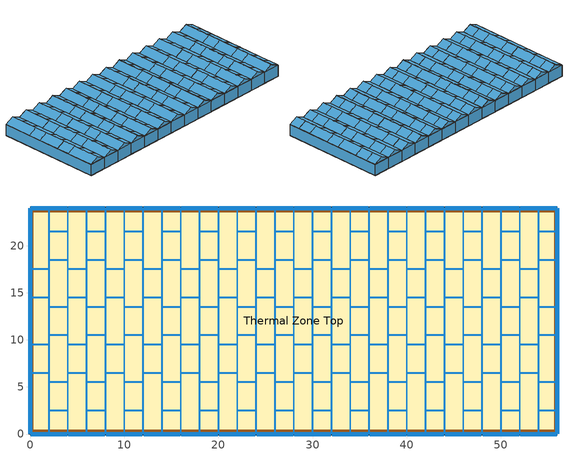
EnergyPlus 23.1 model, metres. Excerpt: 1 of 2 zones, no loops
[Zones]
Thermal Zone Top
 floor to Thermal Zone Bottom (Frame Construction): 56,24 56,0 0,0 0,24 z2.65
 wall outside (Frame Construction): 56,0 56,24 / 0,24 0,0 z2.65:5.3; 54,24,6.27 56,24,5.3 56,24,2.65 0,24,2.65 0,24,5.3 2,24,6.27 4,24,5.3 6,24,6.27 8,24,5.3 10,24,6.27 12,24,5.3 14,24,6.27 16,24,5.3 18,24,6.27 20,24,5.3 22,24,6.27 24,24,5.3 26,24,6.27 28,24,5.3 30,24,6.27 32,24,5.3 34,24,6.27 36,24,5.3 38,24,6.27 40,24,5.3 42,24,6.27 44,24,5.3 46,24,6.27 48,24,5.3 50,24,6.27 52,24,5.3; 2,0,6.27 0,0,5.3 0,0,2.65 56,0,2.65 56,0,5.3 54,0,6.27 52,0,5.3 50,0,6.27 48,0,5.3 46,0,6.27 44,0,5.3 42,0,6.27 40,0,5.3 38,0,6.27 36,0,5.3 34,0,6.27 32,0,5.3 30,0,6.27 28,0,5.3 26,0,6.27 24,0,5.3 22,0,6.27 20,0,5.3 18,0,6.27 16,0,5.3 14,0,6.27 12,0,5.3 10,0,6.27 8,0,5.3 6,0,6.27 4,0,5.3
 window (Wall Construction): 56,0.05 56,23.95 / 35.94,24 32.06,24 / 39.94,24 36.06,24 / 43.94,24 40.06,24 / 47.94,24 44.06,24 / 51.94,24 48.06,24 / 55.95,24 52.06,24 / 3.94,24 0.05,24 / 7.94,24 4.06,24 / 11.94,24 8.06,24 / 15.94,24 12.06,24 / 19.94,24 16.06,24 / 23.94,24 20.06,24 / 27.94,24 24.06,24 / 31.94,24 28.06,24 / 52.06,0 55.95,0 / 48.06,0 51.94,0 / 44.06,0 47.94,0 / 40.06,0 43.94,0 / 36.06,0 39.94,0 / 32.06,0 35.94,0 / 28.06,0 31.94,0 / 24.06,0 27.94,0 / 20.06,0 23.94,0 / 16.06,0 19.94,0 / 12.06,0 15.94,0 / 8.06,0 11.94,0 / 4.06,0 7.94,0 / 0.05,0 3.94,0 / 0,23.95 0,0.05 z2.7:5.25; 54,24,6.22 55.79,24,5.35 52.21,24,5.35; 50,24,6.22 51.79,24,5.35 48.21,24,5.35; 46,24,6.22 47.79,24,5.35 44.21,24,5.35; 42,24,6.22 43.79,24,5.35 40.21,24,5.35; 38,24,6.22 39.79,24,5.35 36.21,24,5.35; 34,24,6.22 35.79,24,5.35 32.21,24,5.35; 30,24,6.22 31.79,24,5.35 28.21,24,5.35; 26,24,6.22 27.79,24,5.35 24.21,24,5.35; 22,24,6.22 23.79,24,5.35 20.21,24,5.35; 18,24,6.22 19.79,24,5.35 16.21,24,5.35; 14,24,6.22 15.79,24,5.35 12.21,24,5.35; 10,24,6.22 11.79,24,5.35 8.21,24,5.35; 6,24,6.22 7.79,24,5.35 4.21,24,5.35; 2,24,6.22 3.79,24,5.35 0.21,24,5.35; 2,0,6.22 0.21,0,5.35 3.79,0,5.35; 6,0,6.22 4.21,0,5.35 7.79,0,5.35; 10,0,6.22 8.21,0,5.35 11.79,0,5.35; 14,0,6.22 12.21,0,5.35 15.79,0,5.35; 18,0,6.22 16.21,0,5.35 19.79,0,5.35; 22,0,6.22 20.21,0,5.35 23.79,0,5.35; 26,0,6.22 24.21,0,5.35 27.79,0,5.35; 30,0,6.22 28.21,0,5.35 31.79,0,5.35; 34,0,6.22 32.21,0,5.35 35.79,0,5.35; 38,0,6.22 36.21,0,5.35 39.79,0,5.35; 42,0,6.22 40.21,0,5.35 43.79,0,5.35; 46,0,6.22 44.21,0,5.35 47.79,0,5.35; 50,0,6.22 48.21,0,5.35 51.79,0,5.35; 54,0,6.22 52.21,0,5.35 55.79,0,5.35
 door inside (IRT Construction): 55.85,23.76 55.85,0.24 0.15,0.24 0.15,23.76 z2.65
 roof outside (Frame Construction): 2,24,6.27 0,24,5.3 0,0,5.3 2,0,6.27; 18,0,6.27 20,0,5.3 20,24,5.3 18,24,6.27; 22,24,6.27 20,24,5.3 20,0,5.3 22,0,6.27; 22,0,6.27 24,0,5.3 24,24,5.3 22,24,6.27; 26,24,6.27 24,24,5.3 24,0,5.3 26,0,6.27; 26,0,6.27 28,0,5.3 28,24,5.3 26,24,6.27; 30,24,6.27 28,24,5.3 28,0,5.3 30,0,6.27; 30,0,6.27 32,0,5.3 32,24,5.3 30,24,6.27; 34,24,6.27 32,24,5.3 32,0,5.3 34,0,6.27; 34,0,6.27 36,0,5.3 36,24,5.3 34,24,6.27; 38,24,6.27 36,24,5.3 36,0,5.3 38,0,6.27; 2,0,6.27 4,0,5.3 4,24,5.3 2,24,6.27; 38,0,6.27 40,0,5.3 40,24,5.3 38,24,6.27; 42,24,6.27 40,24,5.3 40,0,5.3 42,0,6.27; 42,0,6.27 44,0,5.3 44,24,5.3 42,24,6.27; 46,24,6.27 44,24,5.3 44,0,5.3 46,0,6.27; 46,0,6.27 48,0,5.3 48,24,5.3 46,24,6.27; 50,24,6.27 48,24,5.3 48,0,5.3 50,0,6.27; 50,0,6.27 52,0,5.3 52,24,5.3 50,24,6.27; 54,24,6.27 52,24,5.3 52,0,5.3 54,0,6.27; 54,0,6.27 56,0,5.3 56,24,5.3 54,24,6.27; 6,24,6.27 4,24,5.3 4,0,5.3 6,0,6.27; 6,24,6.27 6,0,6.27 8,0,5.3 8,24,5.3; 10,24,6.27 8,24,5.3 8,0,5.3 10,0,6.27; 10,0,6.27 12,0,5.3 12,24,5.3 10,24,6.27; 14,24,6.27 12,24,5.3 12,0,5.3 14,0,6.27; 14,0,6.27 16,0,5.3 16,24,5.3 14,24,6.27; 18,24,6.27 16,24,5.3 16,0,5.3 18,0,6.27
 skylight (Roof Construction): 1.98,9.47,6.26 0.02,9.47,5.31 0.02,6.53,5.31 1.98,6.53,6.26; 1.98,14.53,6.26 1.98,17.48,6.26 0.02,17.48,5.31 0.02,14.53,5.31; 1.98,0.02,6.26 1.98,6.47,6.26 0.02,6.47,5.31 0.02,0.02,5.31; 1.98,14.47,6.26 0.02,14.47,5.31 0.02,9.52,5.31 1.98,9.52,6.26; 1.98,23.98,6.26 0.02,23.98,5.31 0.02,17.52,5.31 1.98,17.52,6.26; 18.02,2.52,6.26 19.98,2.52,5.31 19.98,5.47,5.31 18.02,5.47,6.26; 18.02,10.53,6.26 19.98,10.53,5.31 19.98,13.47,5.31 18.02,13.47,6.26; 18.02,18.52,6.26 19.98,18.52,5.31 19.98,21.48,5.31 18.02,21.48,6.26; 18.02,0.02,6.26 19.98,0.02,5.31 19.98,2.48,5.31 18.02,2.48,6.26; 18.02,5.53,6.26 19.98,5.53,5.31 19.98,10.47,5.31 18.02,10.47,6.26; 18.02,13.53,6.26 19.98,13.53,5.31 19.98,18.48,5.31 18.02,18.48,6.26; 18.02,21.52,6.26 19.98,21.52,5.31 19.98,23.98,5.31 18.02,23.98,6.26; 21.98,9.47,6.26 20.02,9.47,5.31 20.02,6.53,5.31 21.98,6.53,6.26; 21.98,17.48,6.26 20.02,17.48,5.31 20.02,14.53,5.31 21.98,14.53,6.26; 21.98,6.47,6.26 20.02,6.47,5.31 20.02,0.02,5.31 21.98,0.02,6.26; 21.98,14.47,6.26 20.02,14.47,5.31 20.02,9.52,5.31 21.98,9.52,6.26; 21.98,23.98,6.26 20.02,23.98,5.31 20.02,17.52,5.31 21.98,17.52,6.26; 22.02,2.52,6.26 23.98,2.52,5.31 23.98,5.47,5.31 22.02,5.47,6.26; 22.02,10.53,6.26 23.98,10.53,5.31 23.98,13.47,5.31 22.02,13.47,6.26; 22.02,18.52,6.26 23.98,18.52,5.31 23.98,21.48,5.31 22.02,21.48,6.26; 22.02,0.02,6.26 23.98,0.02,5.31 23.98,2.48,5.31 22.02,2.48,6.26; 22.02,5.53,6.26 23.98,5.53,5.31 23.98,10.47,5.31 22.02,10.47,6.26; 22.02,13.53,6.26 23.98,13.53,5.31 23.98,18.48,5.31 22.02,18.48,6.26; 22.02,21.52,6.26 23.98,21.52,5.31 23.98,23.98,5.31 22.02,23.98,6.26; 25.98,9.47,6.26 24.02,9.47,5.31 24.02,6.53,5.31 25.98,6.53,6.26; 25.98,17.48,6.26 24.02,17.48,5.31 24.02,14.53,5.31 25.98,14.53,6.26; 25.98,6.47,6.26 24.02,6.47,5.31 24.02,0.03,5.31 25.98,0.03,6.26; 25.98,14.47,6.26 24.02,14.47,5.31 24.02,9.53,5.31 25.98,9.53,6.26; 25.98,23.98,6.26 24.02,23.98,5.31 24.02,17.52,5.31 25.98,17.52,6.26; 26.02,2.52,6.26 27.98,2.52,5.31 27.98,5.47,5.31 26.02,5.47,6.26; 26.02,10.53,6.26 27.98,10.53,5.31 27.98,13.47,5.31 26.02,13.47,6.26; 26.02,18.52,6.26 27.98,18.52,5.31 27.98,21.48,5.31 26.02,21.48,6.26; 26.02,0.03,6.26 27.98,0.03,5.31 27.98,2.48,5.31 26.02,2.48,6.26; 26.02,5.53,6.26 27.98,5.53,5.31 27.98,10.47,5.31 26.02,10.47,6.26; 26.02,13.53,6.26 27.98,13.53,5.31 27.98,18.48,5.31 26.02,18.48,6.26; 26.02,21.52,6.26 27.98,21.52,5.31 27.98,23.98,5.31 26.02,23.98,6.26; 29.98,9.47,6.26 28.02,9.47,5.31 28.02,6.53,5.31 29.98,6.53,6.26; 29.98,17.48,6.26 28.02,17.48,5.31 28.02,14.53,5.31 29.98,14.53,6.26; 29.98,6.47,6.26 28.02,6.47,5.31 28.02,0.03,5.31 29.98,0.03,6.26; 29.98,14.47,6.26 28.02,14.47,5.31 28.02,9.53,5.31 29.98,9.53,6.26; 29.98,23.98,6.26 28.02,23.98,5.31 28.02,17.52,5.31 29.98,17.52,6.26; 30.02,2.52,6.26 31.98,2.52,5.31 31.98,5.47,5.31 30.02,5.47,6.26; 30.02,10.53,6.26 31.98,10.53,5.31 31.98,13.47,5.31 30.02,13.47,6.26; 30.02,18.52,6.26 31.98,18.52,5.31 31.98,21.48,5.31 30.02,21.48,6.26; 30.02,0.03,6.26 31.98,0.03,5.31 31.98,2.48,5.31 30.02,2.48,6.26; 30.02,5.53,6.26 31.98,5.53,5.31 31.98,10.47,5.31 30.02,10.47,6.26; 30.02,13.53,6.26 31.98,13.53,5.31 31.98,18.48,5.31 30.02,18.48,6.26; 30.02,21.52,6.26 31.98,21.52,5.31 31.98,23.98,5.31 30.02,23.98,6.26; 33.98,9.47,6.26 32.02,9.47,5.31 32.02,6.53,5.31 33.98,6.53,6.26; 33.98,17.48,6.26 32.02,17.48,5.31 32.02,14.53,5.31 33.98,14.53,6.26; 33.98,6.48,6.26 32.02,6.48,5.31 32.02,0.03,5.31 33.98,0.03,6.26; 33.98,14.47,6.26 32.02,14.47,5.31 32.02,9.53,5.31 33.98,9.53,6.26; 33.98,23.98,6.26 32.02,23.98,5.31 32.02,17.52,5.31 33.98,17.52,6.26; 34.02,2.52,6.26 35.98,2.52,5.31 35.98,5.47,5.31 34.02,5.47,6.26; 34.02,10.53,6.26 35.98,10.53,5.31 35.98,13.47,5.31 34.02,13.47,6.26; 34.02,18.52,6.26 35.98,18.52,5.31 35.98,21.48,5.31 34.02,21.48,6.26; 34.02,0.03,6.26 35.98,0.03,5.31 35.98,2.48,5.31 34.02,2.48,6.26; 34.02,5.53,6.26 35.98,5.53,5.31 35.98,10.47,5.31 34.02,10.47,6.26; 34.02,13.53,6.26 35.98,13.53,5.31 35.98,18.48,5.31 34.02,18.48,6.26; 34.02,21.52,6.26 35.98,21.52,5.31 35.98,23.98,5.31 34.02,23.98,6.26; 37.98,9.47,6.26 36.02,9.47,5.31 36.02,6.53,5.31 37.98,6.53,6.26; 37.98,17.48,6.26 36.02,17.48,5.31 36.02,14.53,5.31 37.98,14.53,6.26; 37.98,6.48,6.26 36.02,6.48,5.31 36.02,0.03,5.31 37.98,0.03,6.26; 37.98,14.47,6.26 36.02,14.47,5.31 36.02,9.53,5.31 37.98,9.53,6.26; 37.98,23.98,6.26 36.02,23.98,5.31 36.02,17.52,5.31 37.98,17.52,6.26; 2.02,2.52,6.26 3.98,2.52,5.31 3.98,5.47,5.31 2.02,5.47,6.26; 2.02,10.53,6.26 3.98,10.53,5.31 3.98,13.47,5.31 2.02,13.47,6.26; 2.02,18.52,6.26 3.98,18.52,5.31 3.98,21.48,5.31 2.02,21.48,6.26; 2.02,0.02,6.26 3.98,0.02,5.31 3.98,2.47,5.31 2.02,2.47,6.26; 2.02,5.53,6.26 3.98,5.53,5.31 3.98,10.47,5.31 2.02,10.47,6.26; 2.02,13.53,6.26 3.98,13.53,5.31 3.98,18.48,5.31 2.02,18.48,6.26; 2.02,21.52,6.26 3.98,21.52,5.31 3.98,23.98,5.31 2.02,23.98,6.26; 38.02,2.52,6.26 39.98,2.52,5.31 39.98,5.47,5.31 38.02,5.47,6.26; 38.02,10.53,6.26 39.98,10.53,5.31 39.98,13.47,5.31 38.02,13.47,6.26; 38.02,18.52,6.26 39.98,18.52,5.31 39.98,21.48,5.31 38.02,21.48,6.26; 38.02,0.03,6.26 39.98,0.03,5.31 39.98,2.48,5.31 38.02,2.48,6.26; 38.02,5.53,6.26 39.98,5.53,5.31 39.98,10.47,5.31 38.02,10.47,6.26; 38.02,13.53,6.26 39.98,13.53,5.31 39.98,18.48,5.31 38.02,18.48,6.26; 38.02,21.52,6.26 39.98,21.52,5.31 39.98,23.98,5.31 38.02,23.98,6.26; 41.98,9.47,6.26 40.02,9.47,5.31 40.02,6.53,5.31 41.98,6.53,6.26; 41.98,17.48,6.26 40.02,17.48,5.31 40.02,14.53,5.31 41.98,14.53,6.26; 41.98,6.48,6.26 40.02,6.48,5.31 40.02,0.03,5.31 41.98,0.03,6.26; 41.98,14.47,6.26 40.02,14.47,5.31 40.02,9.53,5.31 41.98,9.53,6.26; 41.98,23.98,6.26 40.02,23.98,5.31 40.02,17.52,5.31 41.98,17.52,6.26; 42.02,2.52,6.26 43.98,2.52,5.31 43.98,5.47,5.31 42.02,5.47,6.26; 42.02,10.53,6.26 43.98,10.53,5.31 43.98,13.47,5.31 42.02,13.47,6.26; 42.02,18.52,6.26 43.98,18.52,5.31 43.98,21.48,5.31 42.02,21.48,6.26; 42.02,0.03,6.26 43.98,0.03,5.31 43.98,2.48,5.31 42.02,2.48,6.26; 42.02,5.53,6.26 43.98,5.53,5.31 43.98,10.47,5.31 42.02,10.47,6.26; 42.02,13.53,6.26 43.98,13.53,5.31 43.98,18.48,5.31 42.02,18.48,6.26; 42.02,21.52,6.26 43.98,21.52,5.31 43.98,23.98,5.31 42.02,23.98,6.26; 45.98,9.47,6.26 44.02,9.47,5.31 44.02,6.53,5.31 45.98,6.53,6.26; 45.98,17.48,6.26 44.02,17.48,5.31 44.02,14.53,5.31 45.98,14.53,6.26; 45.98,6.48,6.26 44.02,6.48,5.31 44.02,0.03,5.31 45.98,0.03,6.26; 45.98,14.47,6.26 44.02,14.47,5.31 44.02,9.53,5.31 45.98,9.53,6.26; 45.98,23.98,6.26 44.02,23.98,5.31 44.02,17.52,5.31 45.98,17.52,6.26; 46.02,2.52,6.26 47.98,2.52,5.31 47.98,5.47,5.31 46.02,5.47,6.26; 46.02,10.53,6.26 47.98,10.53,5.31 47.98,13.47,5.31 46.02,13.47,6.26; 46.02,18.52,6.26 47.98,18.52,5.31 47.98,21.48,5.31 46.02,21.48,6.26; 46.02,0.03,6.26 47.98,0.03,5.31 47.98,2.48,5.31 46.02,2.48,6.26; 46.02,5.53,6.26 47.98,5.53,5.31 47.98,10.47,5.31 46.02,10.47,6.26; 46.02,13.53,6.26 47.98,13.53,5.31 47.98,18.48,5.31 46.02,18.48,6.26; 46.02,21.52,6.26 47.98,21.52,5.31 47.98,23.98,5.31 46.02,23.98,6.26; 49.98,9.47,6.26 48.02,9.47,5.31 48.02,6.53,5.31 49.98,6.53,6.26; 49.98,17.48,6.26 48.02,17.48,5.31 48.02,14.53,5.31 49.98,14.53,6.26; 49.98,6.48,6.26 48.02,6.48,5.31 48.02,0.03,5.31 49.98,0.03,6.26; 49.98,14.47,6.26 48.02,14.47,5.31 48.02,9.53,5.31 49.98,9.53,6.26; 49.98,23.98,6.26 48.02,23.98,5.31 48.02,17.52,5.31 49.98,17.52,6.26; 50.02,2.52,6.26 51.98,2.52,5.31 51.98,5.47,5.31 50.02,5.47,6.26; 50.02,10.53,6.26 51.98,10.53,5.31 51.98,13.47,5.31 50.02,13.47,6.26; 50.02,18.52,6.26 51.98,18.52,5.31 51.98,21.48,5.31 50.02,21.48,6.26; 50.02,0.03,6.26 51.98,0.03,5.31 51.98,2.48,5.31 50.02,2.48,6.26; 50.02,5.53,6.26 51.98,5.53,5.31 51.98,10.47,5.31 50.02,10.47,6.26; 50.02,13.53,6.26 51.98,13.53,5.31 51.98,18.48,5.31 50.02,18.48,6.26; 50.02,21.52,6.26 51.98,21.52,5.31 51.98,23.98,5.31 50.02,23.98,6.26; 53.98,9.47,6.26 52.02,9.47,5.31 52.02,6.53,5.31 53.98,6.53,6.26; 53.98,17.48,6.26 52.02,17.48,5.31 52.02,14.53,5.31 53.98,14.53,6.26; 53.98,6.48,6.26 52.02,6.48,5.31 52.02,0.03,5.31 53.98,0.03,6.26; 53.98,14.47,6.26 52.02,14.47,5.31 52.02,9.53,5.31 53.98,9.53,6.26; 53.98,23.98,6.26 52.02,23.98,5.31 52.02,17.52,5.31 53.98,17.52,6.26; 54.02,2.52,6.26 55.98,2.52,5.31 55.98,5.47,5.31 54.02,5.47,6.26; 54.02,10.53,6.26 55.98,10.53,5.31 55.98,13.47,5.31 54.02,13.47,6.26; 54.02,18.52,6.26 55.98,18.52,5.31 55.98,21.48,5.31 54.02,21.48,6.26; 54.02,0.03,6.26 55.98,0.03,5.31 55.98,2.48,5.31 54.02,2.48,6.26; 54.02,5.53,6.26 55.98,5.53,5.31 55.98,10.47,5.31 54.02,10.47,6.26; 54.02,13.53,6.26 55.98,13.53,5.31 55.98,18.48,5.31 54.02,18.48,6.26; 54.02,21.52,6.26 55.98,21.52,5.31 55.98,23.98,5.31 54.02,23.98,6.26; 5.98,9.47,6.26 4.02,9.47,5.31 4.02,6.53,5.31 5.98,6.53,6.26; 5.98,17.48,6.26 4.02,17.48,5.31 4.02,14.53,5.31 5.98,14.53,6.26; 5.98,23.98,6.26 4.02,23.98,5.31 4.02,17.52,5.31 5.98,17.52,6.26; 5.98,6.47,6.26 4.02,6.47,5.31 4.02,0.02,5.31 5.98,0.02,6.26; 5.98,14.47,6.26 4.02,14.47,5.31 4.02,9.52,5.31 5.98,9.52,6.26; 6.02,18.52,6.26 7.98,18.52,5.31 7.98,21.48,5.31 6.02,21.48,6.26; 6.02,2.52,6.26 7.98,2.52,5.31 7.98,5.47,5.31 6.02,5.47,6.26; 6.02,10.53,6.26 7.98,10.53,5.31 7.98,13.47,5.31 6.02,13.47,6.26; 6.02,0.02,6.26 7.98,0.02,5.31 7.98,2.48,5.31 6.02,2.48,6.26; 6.02,5.53,6.26 7.98,5.53,5.31 7.98,10.47,5.31 6.02,10.47,6.26; 6.02,13.53,6.26 7.98,13.53,5.31 7.98,18.48,5.31 6.02,18.48,6.26; 6.02,21.52,6.26 7.98,21.52,5.31 7.98,23.98,5.31 6.02,23.98,6.26; 9.98,9.47,6.26 8.02,9.47,5.31 8.02,6.53,5.31 9.98,6.53,6.26; 9.98,17.48,6.26 8.02,17.48,5.31 8.02,14.53,5.31 9.98,14.53,6.26; 9.98,6.47,6.26 8.02,6.47,5.31 8.02,0.02,5.31 9.98,0.02,6.26; 9.98,14.47,6.26 8.02,14.47,5.31 8.02,9.52,5.31 9.98,9.52,6.26; 9.98,23.98,6.26 8.02,23.98,5.31 8.02,17.52,5.31 9.98,17.52,6.26; 10.02,2.52,6.26 11.98,2.52,5.31 11.98,5.47,5.31 10.02,5.47,6.26; 10.02,10.53,6.26 11.98,10.53,5.31 11.98,13.47,5.31 10.02,13.47,6.26; 10.02,18.52,6.26 11.98,18.52,5.31 11.98,21.48,5.31 10.02,21.48,6.26; 10.02,0.02,6.26 11.98,0.02,5.31 11.98,2.48,5.31 10.02,2.48,6.26; 10.02,5.53,6.26 11.98,5.53,5.31 11.98,10.47,5.31 10.02,10.47,6.26; 10.02,13.53,6.26 11.98,13.53,5.31 11.98,18.48,5.31 10.02,18.48,6.26; 10.02,21.52,6.26 11.98,21.52,5.31 11.98,23.98,5.31 10.02,23.98,6.26; 13.98,9.47,6.26 12.02,9.47,5.31 12.02,6.53,5.31 13.98,6.53,6.26; 13.98,17.48,6.26 12.02,17.48,5.31 12.02,14.53,5.31 13.98,14.53,6.26; 13.98,6.47,6.26 12.02,6.47,5.31 12.02,0.02,5.31 13.98,0.02,6.26; 13.98,14.47,6.26 12.02,14.47,5.31 12.02,9.52,5.31 13.98,9.52,6.26; 13.98,23.98,6.26 12.02,23.98,5.31 12.02,17.52,5.31 13.98,17.52,6.26; 14.02,2.52,6.26 15.98,2.52,5.31 15.98,5.47,5.31 14.02,5.47,6.26; 14.02,10.53,6.26 15.98,10.53,5.31 15.98,13.47,5.31 14.02,13.47,6.26; 14.02,18.52,6.26 15.98,18.52,5.31 15.98,21.48,5.31 14.02,21.48,6.26; 14.02,0.02,6.26 15.98,0.02,5.31 15.98,2.48,5.31 14.02,2.48,6.26; 14.02,5.53,6.26 15.98,5.53,5.31 15.98,10.47,5.31 14.02,10.47,6.26; 14.02,13.53,6.26 15.98,13.53,5.31 15.98,18.48,5.31 14.02,18.48,6.26; 14.02,21.52,6.26 15.98,21.52,5.31 15.98,23.98,5.31 14.02,23.98,6.26; 17.98,9.47,6.26 16.02,9.47,5.31 16.02,6.53,5.31 17.98,6.53,6.26; 17.98,17.48,6.26 16.02,17.48,5.31 16.02,14.53,5.31 17.98,14.53,6.26; 17.98,6.47,6.26 16.02,6.47,5.31 16.02,0.02,5.31 17.98,0.02,6.26; 17.98,14.47,6.26 16.02,14.47,5.31 16.02,9.52,5.31 17.98,9.52,6.26; 17.98,23.98,6.26 16.02,23.98,5.31 16.02,17.52,5.31 17.98,17.52,6.26
[Building]
Building 1
[Material]
Steel Material: Roughness=Smooth; Thickness {m}=0.75; Conductivity {W/m-K}=0.1; Density {kg/m3}=0.1; Specific Heat {J/kg-K}=1400; Thermal Absorptance=0.9; Solar Absorptance=0.7; Visible Absorptance=0.7
[Material:InfraredTransparent]
IRT Material
[WindowMaterial:Glazing] Optical Data Type=SpectralAverage
Name | Thickness {m} | Solar Transmittance at Normal Incidence | Front Side Solar Reflectance at Normal Incidence | Visible Transmittance at Normal Incidence | Conductivity {W/m-K} | Front Side Visible Reflectance at Normal Incidence | Infrared Transmittance at Normal Incidence | Front Side Infrared Hemispherical Emissivity
F-Clean Material | 0.0001 | 0.94 | 0.06 | 0.93 | 0.00066
Polycarbonate Material | 0.016 | 0.7 | 0.23 | 0.72 | 0.19 | 0.24 | 0.02 | 0.89
[WindowMaterial:Shade] Infrared Hemispherical Emissivity=0.9; Infrared Transmittance=0; Shade to Glass Distance {m}=0.05; Top Opening Multiplier=0; Bottom Opening Multiplier=0; Left-Side Opening Multiplier=0; Right-Side Opening Multiplier=0; Airflow Permeability=0
Name | Solar Transmittance | Solar Reflectance | Visible Transmittance | Visible Reflectance | Thickness {m} | Conductivity {W/m-K}
Tempa | 0.1 | 0.65 | 0.1 | 0.65 | 0.00031 | 0.52
Luxous | 0.58 | 0.3 | 0.58 | 0.3 | 0.0003 | 0.06
[Construction]
Frame Construction: Steel Material
IRT Construction: IRT Material
Roof Construction: F-Clean Material
Wall Construction: Polycarbonate Material
[Space]
Space Top: Zone=Thermal Zone Top
[Zone]
Thermal Zone Top: Multiplier=1; Part of Total Floor Area=Yes
[WindowShadingControl]
Tempa Shading Control: Thermal Zone Top, InteriorShade, OnIfScheduleAllows, Shading Window Schedule, Yes, No, Tempa, FixedSlatAngle, Sequential, SH Win 4, SH Win 26, SH Win 10, SH Win 8, SH Win 13, SH Win 14, SH Win 11, SH Win 5, SH Win 20, SH Win 16, SH Win 2, SH Win 3, SH Win 1, SH Win 7, SH Win 17, SH Win 19, SH Win 21, SH Win 18, SH Win 6, SH Win 15, SH Win 25, SH Win 12, SH Win 9, SH Win 27, SH Win 28, SH Win 32, SH Win 55, SH Win 40, SH Win 82, SH Win 62, SH Win 69, SH Win 83, SH Win 88, SH Win 41, SH Win 33, SH Win 70, SH Win 75, SH Win 77, SH Win 89, SH Win 90, SH Win 74, SH Win 48, SH Win 76, SH Win 91, SH Win 47, SH Win 42, SH Win 95, SH Win 96, SH Win 53, SH Win 35, SH Win 34, SH Win 46, SH Win 49, SH Win 39, SH Win 54, SH Win 56, SH Win 60, SH Win 63, SH Win 67, SH Win 68, SH Win 81, SH Win 84, SH Win 61, SH Win 24, SH Win 98, SH Win 97, SH Win 51, SH Win 92, SH Win 66, SH Win 37, SH Win 73, SH Win 45, SH Win 80, SH Win 30, SH Win 36, SH Win 86, SH Win 23, SH Win 78, SH Win 52, SH Win 79, SH Win 29, SH Win 59, SH Win 50, SH Win 72, SH Win 31, SH Win 58, SH Win 64, SH Win 38, SH Win 43, SH Win 57, SH Win 85, SH Win 94, SH Win 22, SH Win 65, SH Win 93, SH Win 44, SH Win 71, SH Win 87
Luxous Shading Control: Thermal Zone Top, InteriorShade, OnIfScheduleAllows, Shading Window Schedule, Yes, No, Luxous, FixedSlatAngle, Sequential, SH Win 4, SH Win 26, SH Win 10, SH Win 8, SH Win 13, SH Win 14, SH Win 11, SH Win 5, SH Win 20, SH Win 16, SH Win 2, SH Win 3, SH Win 1, SH Win 7, SH Win 17, SH Win 19, SH Win 21, SH Win 18, SH Win 6, SH Win 15, SH Win 25, SH Win 12, SH Win 9, SH Win 27, SH Win 28, SH Win 32, SH Win 55, SH Win 40, SH Win 82, SH Win 62, SH Win 69, SH Win 83, SH Win 88, SH Win 41, SH Win 33, SH Win 70, SH Win 75, SH Win 77, SH Win 89, SH Win 90, SH Win 74, SH Win 48, SH Win 76, SH Win 91, SH Win 47, SH Win 42, SH Win 95, SH Win 96, SH Win 53, SH Win 35, SH Win 34, SH Win 46, SH Win 49, SH Win 39, SH Win 54, SH Win 56, SH Win 60, SH Win 63, SH Win 67, SH Win 68, SH Win 81, SH Win 84, SH Win 61, SH Win 24, SH Win 98, SH Win 97, SH Win 51, SH Win 92, SH Win 66, SH Win 37, SH Win 73, SH Win 45, SH Win 80, SH Win 30, SH Win 36, SH Win 86, SH Win 23, SH Win 78, SH Win 52, SH Win 79, SH Win 29, SH Win 59, SH Win 50, SH Win 72, SH Win 31, SH Win 58, SH Win 64, SH Win 38, SH Win 43, SH Win 57, SH Win 85, SH Win 94, SH Win 22, SH Win 65, SH Win 93, SH Win 44, SH Win 71, SH Win 87
